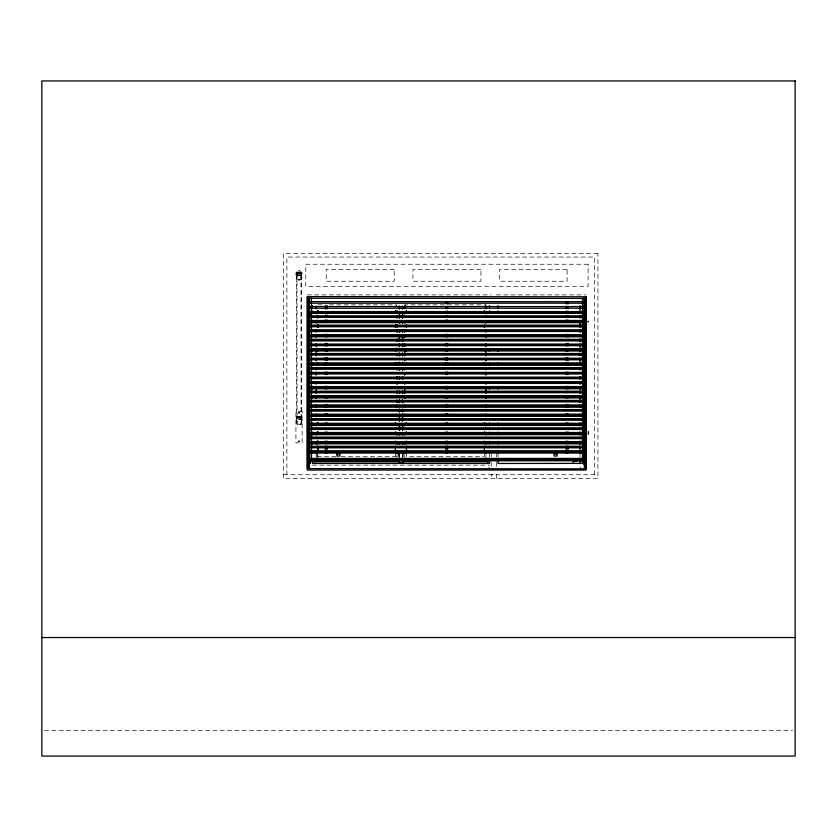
<?xml version="1.0" encoding="UTF-8"?>
<svg xmlns="http://www.w3.org/2000/svg" width="837" height="837" viewBox="0 0 837 837"><rect width="100%" height="100%" fill="white"/><g stroke="black" fill="none" stroke-linecap="round" stroke-linejoin="round"><path stroke-width="0.63" stroke-dasharray="4.18 3.14" d="M301.184 275.467L301.414 418.207M301.582 416.334L301.038 424.192L297.114 424.192L296.476 417.768L301.435 417.893L301.435 416.397L296.633 416.387L301.435 416.857M317.798 454.052L317.798 456.657L317.882 454.052M587.794 434.121L588.746 434.121L588.746 431.327L588.746 432.154M296.654 418.019L301.435 417.768L296.675 418.207L296.58 273.647L301.529 273.647M296.999 274.097L297.062 418.207L301.184 418.207L301.184 416.575M297.02 273.647L296.832 275.509M301.038 424.192L301.446 417.768M301.32 419.63L297.867 419.63M301.33 421.325L301.069 424.485L297.083 424.485L296.622 419.63L301.477 419.63L301.33 421.325L296.832 421.325M298.39 412.829C301.153 411.595 296.894 414.692 299.656 412.829M298.547 412.421L299.573 412.505M299.447 280.165L298.464 280.269L295.921 277.832L295.921 272.705L299.029 270.184L302.126 272.705L302.126 277.8L299.311 280.269M484.361 306.562L485.973 304.867L404.815 304.867L404.815 306.562M395.357 306.562L397.052 304.867L327.926 304.867M316.187 458.362L317.882 456.657M579.79 467.025L580.627 467.632M296.633 417.768L296.476 416.334L297.114 424.192M296.413 272.726L301.644 272.726L301.644 277.832L296.413 277.832M296.476 272.831L301.582 272.946M296.476 273.092L301.582 273.092M301.529 273.144L296.58 273.144L296.58 275.111L301.529 275.111M296.58 273.417L301.529 273.417M296.413 274.097L301.644 274.097M296.56 275.383L301.466 275.509M296.476 275.425L301.582 275.509M296.413 275.718L301.644 275.718M296.476 275.781L301.582 275.854M307.294 294.896L491.235 294.896M496.331 294.896L586.026 294.896M317.882 304.867L323.072 304.867M587.898 321.126L588.746 321.126L588.746 321.963L587.898 321.963M587.794 321.282L588.746 321.282M587.794 321.795L588.746 321.795M296.476 417.768L301.582 417.768M587.898 431.808L588.746 431.808M587.898 432.624L588.746 432.624M587.794 433.712L588.746 434.121M335.961 456.657L316.187 456.657L316.187 454.052L316.187 457.065M341.119 456.657L397.052 456.657M312.379 465.173L489.53 465.173M283.481 474.736L597.932 474.736M44.466 730.555L792.534 730.555M296.633 416.638L301.435 416.7M301.184 275.509L301.079 274.097M488.62 467.213L489.457 467.601M298.506 441.716C301.351 442.354 297.92 438.85 298.495 441.706M404.815 304.867L406.458 306.562M594.521 474.736L594.521 257.053L286.882 257.053L286.882 474.736M579.999 454.062L579.999 457.148M498.036 454.345L498.036 456.95M496.331 453.957L496.331 457.012M496.331 462.233L496.331 468.301M496.331 478.565L496.331 474.307L491.235 474.307L491.235 478.565M491.235 453.957L491.235 457.012M491.235 462.233L491.235 468.301M489.53 453.466L489.53 457.368M485.973 304.867L485.973 306.562M485.973 454.449L485.973 458.362M484.361 454.031L484.361 456.636L406.458 456.636L406.458 454.031M404.815 454.449L404.815 458.362M403.11 454.031L403.11 456.856M402.817 454.031L402.817 456.625M402.66 453.549L402.66 457.462M402.461 453.549L402.461 457.462M399.563 453.549L399.563 457.462M399.375 453.549L399.375 457.473M399.05 454.031L399.05 456.625M398.757 454.031L398.757 456.856M397.052 454.052L397.052 458.362L395.357 456.657L395.357 454.052M301.582 272.831L301.582 277.832M301.079 275.718L301.079 416.575M296.476 272.726L296.476 277.832M298.6 270.749L299.437 270.979L298.6 270.749M298.506 279.495L299.311 279.704L298.506 279.495M597.932 253.663L283.481 253.663L283.481 478.565L597.932 478.565L597.932 253.663M588.097 264.241L305.798 264.241L305.798 286.348L588.097 286.348L588.097 264.241M394.227 269.336L326.21 269.336L326.21 281.242L394.227 281.242L394.227 269.336M480.961 269.336L412.934 269.336L412.934 281.242L480.961 281.242L480.961 269.336M567.088 269.336L499.668 269.336L499.668 281.242L567.088 281.242L567.088 269.336M302.126 411.563L295.921 411.563L295.921 442.836L302.126 442.836L302.126 411.563"/><path stroke-width="1.26" d="M307.294 468.605L307.399 296.601L586.026 296.769L586.026 298.422M582.5 459.994L584.205 460.078L584.205 314.89L582.5 314.89L582.521 298.411L584.456 298.411L584.32 468.825L308.989 468.605L309.094 298.254M309.24 460.58L309.24 459.032L309.418 463.384L310.056 463.384L309.983 460.925L311.102 460.925M309.24 442.302L309.24 438.64L584.205 438.64L584.205 442.302M309.24 437.709L309.24 434.047L584.205 434.047L584.205 437.709M309.24 433.127L309.24 429.454L584.205 429.454L584.205 433.116M309.24 423.93L309.24 420.885M309.24 419.347L309.24 415.686L584.205 415.686L584.205 419.347M309.24 414.754L309.24 411.093L584.205 411.093L584.205 414.754M309.24 410.172L309.24 406.5L584.205 406.5L584.205 410.172M309.24 400.986L309.24 397.324L584.205 397.324L584.205 400.986M309.24 396.393L309.24 392.731L582.897 392.731M309.24 391.81L309.24 388.138L582.897 388.138M309.24 382.446L309.24 378.701L582.897 378.69M309.24 368.28L309.24 364.534L582.897 364.534M309.24 363.561L309.24 359.805L582.897 359.805M309.585 314.66C307.734 318.792 312.745 318.782 310.872 314.628C306.175 316.313 312.306 306.164 310.872 314.994M311.113 461.166L309.418 461.103M311.416 459.032L311.416 314.806L309.083 314.806M317.798 452.744L317.798 446.215M317.798 443.6L317.798 440.994M317.798 434.455L317.798 431.85M317.798 425.322L317.798 422.706M317.798 365.246L317.798 362.63M317.798 350.881L317.798 348.265M317.798 327.372L317.798 324.766M317.798 318.238L317.798 315.622M317.798 313.007L317.798 310.401M336.924 453.016L336.924 456.029L339.759 456.029L339.759 453.016M554.157 453.016L554.157 456.029L556.992 456.029L556.992 453.016M584.205 459.115L582.5 459.042M583.964 311.835L583.964 314.994L583.944 311.709L583.002 311.709L582.991 314.994M584.205 423.93L584.205 420.885M584.205 396.393L584.205 392.731M584.205 391.8L584.205 388.138M584.205 382.446L584.205 378.69M584.205 372.402L584.205 369.253M584.205 368.28L584.205 364.534M584.205 363.561L584.205 359.805M584.205 348.788L584.205 345.65M584.205 329.904L584.205 326.754M584.205 325.185L584.205 323.103M584.216 298.411L584.205 314.89M586.026 468.825L586.162 297.072M583.054 317.704L583.944 317.6M582.991 314.974L582.991 317.495M583.964 314.806L583.964 317.495M309.408 463.06L309.272 461.605M336.924 453.141L338.127 452.733M554.774 452.995L556.992 453.141M579.999 460.078L573.199 461.773L573.199 463.478M337.719 452.932L339.142 452.995M555.151 452.89L556.375 452.995M307.388 298.244L584.456 298.411M309.24 301.602L583.399 301.697M309.24 303.193L582.897 303.193M309.24 306.572L582.897 306.572M309.24 308.225L582.897 308.225M309.24 311.594L582.897 311.594M310.548 312.986L582.897 312.986M310.548 313.31L582.897 313.31M309.24 314.89L311.416 314.89M325.363 316.02L327.068 316.03M445.87 316.02L447.575 316.02M566.262 316.02L567.978 316.02M310.548 316.072L582.897 316.072M310.548 316.386L582.897 316.386M582.897 317.39L309.24 317.39L309.24 320.487L582.897 320.487M310.548 321.073L582.897 321.073M582.897 322.067L309.24 322.067L309.24 325.185L582.897 325.185M310.548 322.643L582.897 322.643M310.548 325.792L582.897 325.792M582.897 326.754L309.24 326.765L309.24 329.904L582.897 329.904M310.548 330.51L582.897 330.51M309.24 331.483L582.897 331.483M309.24 334.633L582.897 334.633M310.548 335.239L582.897 335.239M309.24 336.202L582.897 336.202M310.548 336.809L582.897 336.809M309.24 339.351L582.897 339.351M310.548 339.958L582.897 339.958M309.24 340.921L582.897 340.921M309.24 344.07L582.897 344.07M310.548 344.677L582.897 344.677M582.897 345.65L309.24 345.65L309.24 348.788L582.897 348.788M310.548 349.395L582.897 349.395M309.24 350.368L582.897 350.368M310.548 350.975L582.897 350.975M309.24 353.517L582.897 353.517M310.548 354.124L582.897 354.124M309.24 355.087L582.897 355.087M309.24 358.236L582.897 358.236M310.548 358.843L582.897 358.843M309.24 362.955L582.897 362.955M310.548 363.561L582.897 363.561M310.548 365.141L582.897 365.141M309.24 367.684L582.897 367.673M310.548 368.28L582.897 368.28M582.897 369.253L309.24 369.253L309.24 372.402L582.897 372.402M310.548 373.009L582.897 373.009M309.24 373.972L582.897 373.972M309.24 377.121L582.897 377.121M310.548 377.728L582.897 377.728M309.24 381.839L582.897 381.839M310.548 382.446L582.897 382.446M309.24 383.419L582.897 383.419M309.24 386.568L582.897 386.568M310.548 387.175L582.897 387.175M310.548 388.745L582.897 388.745M309.24 391.203L582.897 391.203M310.548 391.81L582.897 391.8M309.24 395.786L584.205 395.786M310.548 396.393L582.897 396.393M310.548 397.931L582.897 397.931M309.24 400.379L584.205 400.379M310.548 400.986L582.897 400.986M310.548 405.579L582.897 405.579M310.548 407.106L582.897 407.106M309.24 409.565L584.205 409.565M310.548 410.172L582.897 410.172M309.24 414.148L584.205 414.148M310.548 414.754L582.897 414.754M310.548 416.292L582.897 416.292M309.24 418.741L584.205 418.741M310.548 419.347L582.897 419.347M309.24 420.247L584.205 420.247M309.24 423.292L584.205 423.292M310.548 423.93L582.897 423.93M310.548 425.468L582.897 425.468M310.548 428.534L582.897 428.534M309.24 432.52L584.205 432.52M310.548 433.127L582.897 433.116M310.548 434.654L582.897 434.654M309.24 437.102L584.205 437.102M310.548 437.709L582.897 437.709M309.24 441.695L584.205 441.695M310.548 442.302L582.897 442.302M309.24 443.223L584.205 443.223M310.548 443.84L582.897 443.84M309.24 446.278L584.205 446.278M310.548 446.895L582.897 446.895M309.24 447.826L584.205 447.826M309.24 450.881L584.205 450.881M310.548 451.488L582.897 451.488M309.24 452.419L584.205 452.419M310.548 453.016L582.897 453.016M336.924 453.884L339.759 453.926M554.157 453.884L556.992 453.926M309.24 458.425L584.205 458.425M309.24 459.115L584.205 459.032M583.902 459.785L583.902 463.384L498.036 463.478L498.036 459.565M309.24 459.984L584.205 459.994M399.563 460.078L314.346 460.078L314.346 463.478M402.461 460.078L487.689 460.078L487.689 463.478M309.083 460.58L583.985 460.58L309.418 460.612M584.446 460.58L584.205 461.626L584.446 314.817L582.5 314.806L582.5 459.115M582.217 460.925L583.337 460.925L583.337 463.384M309.983 460.967L311.102 460.967M582.217 460.967L583.337 460.967M583.975 461.26L582.207 461.166M309.083 314.953L308.989 461.574L309.983 461.522M583.337 461.522L583.975 461.522M314.346 461.773L399.375 461.773M402.66 461.773L487.689 461.773M399.375 462.966L402.66 462.966M583.902 462.955L583.985 459.042M310.056 463.112L308.989 463.06L308.989 468.605M583.253 463.112L583.902 463.154M309.094 464.87L308.843 459.764M41.85 637.543L795.15 637.543M308.989 461.574L309.24 298.254M586.026 296.601L586.026 470.059L307.294 470.059L307.294 296.601M584.331 463.06L584.331 464.87L584.195 463.164M583.619 459.565L583.619 463.384M583.535 461.846L583.535 462.579M582.991 311.835L582.991 314.806M582.625 305.61L582.625 308.225M582.625 310.83L582.625 313.446M582.625 348.663L582.625 351.278M582.625 363.017L582.625 365.623M582.625 386.506L582.625 389.111M582.625 423.03L582.625 425.635M582.625 432.164L582.625 434.769M582.625 441.298L582.625 443.903M582.625 450.432L582.625 453.037M582.625 459.565L582.625 463.478M579.999 305.599L579.999 313.446M579.999 315.497L579.999 318.165M579.999 320.634L579.999 327.319M579.999 329.778L579.999 332.383M579.999 338.87L579.999 341.684M579.999 344.07L579.999 351.362M579.999 353.162L579.999 355.756M579.999 358.362L579.999 365.706M579.999 367.453L579.999 370.048M579.999 376.545L579.999 379.14M579.999 381.735L579.999 384.34M579.999 386.506L579.999 389.174M579.999 390.827L579.999 393.432M579.999 395.702L579.999 402.524M579.999 405.118L579.999 407.713M579.999 414.21L579.999 416.805M579.999 422.695L579.999 425.897M579.999 431.85L579.999 434.989M579.999 440.994L579.999 444.489M579.999 446.215L579.999 453.351M579.999 459.565L579.999 463.478M567.978 301.602L567.978 303.988M567.978 306.363L567.978 308.748M567.978 311.123L567.978 313.509M567.978 319.922L567.978 322.548M567.978 334.245L567.978 336.861M567.978 343.358L567.978 345.974M567.978 348.569L567.978 351.184M567.978 357.681L567.978 360.297M567.978 362.881L567.978 365.507M567.978 371.994L567.978 374.62M567.978 386.317L567.978 388.943M567.978 395.43L567.978 398.056M567.978 404.543L567.978 407.169M567.978 413.656L567.978 416.282M567.978 422.779L567.978 425.395M567.978 431.892L567.978 434.508M567.978 441.005L567.978 443.62M567.978 446.205L567.978 452.733L566.262 452.733L566.262 446.205M566.272 301.602L566.272 303.988M566.272 306.363L566.272 308.748M566.272 311.123L566.272 313.509M566.262 319.922L566.262 322.548M566.262 334.245L566.262 336.861M566.262 343.358L566.262 345.974M566.262 348.569L566.262 351.184M566.262 357.681L566.262 360.297M566.262 362.881L566.262 365.507M566.262 371.994L566.262 374.62M566.262 386.317L566.262 388.943M566.262 395.43L566.262 398.056M566.262 404.543L566.262 407.169M566.262 413.656L566.262 416.282M566.262 422.779L566.262 425.395M566.262 431.892L566.262 434.508M566.262 441.005L566.262 443.62M498.036 305.61L498.036 308.225M498.036 310.83L498.036 313.446M498.036 348.663L498.036 351.278M498.036 363.017L498.036 365.623M498.036 386.506L498.036 389.111M498.036 423.03L498.036 425.635M498.036 432.164L498.036 434.769M498.036 441.298L498.036 443.903M498.036 450.432L498.036 453.037M489.53 305.61L489.53 308.225M489.53 310.83L489.53 313.446M489.53 348.663L489.53 351.278M489.53 363.017L489.53 365.623M489.53 386.506L489.53 389.111M489.53 423.03L489.53 425.635M489.53 432.164L489.53 434.769M489.53 441.298L489.53 443.903M489.53 450.432L489.53 453.037M489.53 459.565L489.53 463.478L312.379 463.478L312.379 459.565M485.973 306.164L485.973 308.769M485.973 311.364L485.973 313.969M485.973 320.477L485.973 323.072M485.973 329.579L485.973 332.184M485.973 334.779L485.973 337.384M485.973 343.892L485.973 346.487M485.973 349.092L485.973 355.599M485.973 358.194L485.973 360.799M485.973 367.307L485.973 369.902M485.973 372.507L485.973 375.112M485.973 381.609L485.973 384.214M485.973 386.82L485.973 393.317M485.973 395.922L485.973 398.527M485.973 405.024L485.973 407.629M485.973 414.137L485.973 416.732M485.973 423.24L485.973 425.845M485.973 432.342L485.973 434.947M485.973 441.455L485.973 444.049M485.973 450.557L485.973 453.162M484.361 310.485L484.361 313.09M484.361 324.84L484.361 327.445M484.361 348.328L484.361 350.933M484.361 362.683L484.361 365.288M484.361 422.706L484.361 425.322M484.361 431.84L484.361 434.455M484.361 440.984L484.361 443.589M484.361 446.205L484.361 452.723M447.575 301.602L447.575 303.988M447.575 306.363L447.575 308.748M447.575 311.123L447.575 313.509M447.575 319.922L447.575 322.538M447.575 334.245L447.575 336.851M447.575 343.358L447.575 345.974M447.575 348.569L447.575 351.174M447.575 357.681L447.575 360.287M447.575 362.881L447.575 365.497M447.575 372.005L447.575 374.61M447.575 386.317L447.575 388.933M447.575 395.43L447.575 398.046M447.575 404.543L447.575 407.159M447.575 413.666L447.575 416.271M447.575 422.779L447.575 425.384M447.575 431.892L447.575 434.497M447.575 441.005L447.575 443.61M447.575 446.205L447.575 452.723L445.87 452.723L445.87 446.205M445.87 301.602L445.87 303.988M445.87 306.363L445.87 308.748M445.87 311.123L445.87 313.509M445.87 319.922L445.87 322.538M445.87 334.245L445.87 336.851M445.87 343.358L445.87 345.974M445.87 348.569L445.87 351.174M445.87 357.681L445.87 360.287M445.87 362.881L445.87 365.497M445.87 372.005L445.87 374.61M445.87 386.317L445.87 388.933M445.87 395.43L445.87 398.046M445.87 404.543L445.87 407.159M445.87 413.666L445.87 416.271M445.87 422.779L445.87 425.384M445.87 431.892L445.87 434.497M445.87 441.005L445.87 443.61M406.458 310.485L406.458 313.09M406.458 324.84L406.458 327.445M406.458 348.328L406.458 350.933M406.458 362.683L406.458 365.288M406.458 422.706L406.458 425.322M406.458 431.84L406.458 434.455M406.458 440.984L406.458 443.589M406.458 446.205L406.458 452.723M404.815 306.164L404.815 308.769M404.815 311.364L404.815 313.969M404.815 320.477L404.815 323.072M404.815 329.579L404.815 332.184M404.815 334.779L404.815 337.384M404.815 343.892L404.815 346.487M404.815 349.092L404.815 355.599M404.815 358.194L404.815 360.799M404.815 367.307L404.815 369.902M404.815 372.507L404.815 375.112M404.815 381.609L404.815 384.214M404.815 386.82L404.815 393.317M404.815 395.922L404.815 398.527M404.815 405.024L404.815 407.629M404.815 414.137L404.815 416.732M404.815 423.24L404.815 425.845M404.815 432.342L404.815 434.947M404.815 441.455L404.815 444.049M404.815 450.557L404.815 453.162M402.66 306.227L402.66 308.843M402.66 311.448L402.66 317.966M402.66 320.571L402.66 323.176M402.66 329.694L402.66 332.31M402.66 334.915L402.66 341.433M402.66 344.038L402.66 346.644M402.66 353.162L402.66 355.777M402.66 362.295L402.66 364.901M402.66 367.506L402.66 370.111M402.66 376.629L402.66 379.245M402.66 390.973L402.66 393.578M402.66 400.096L402.66 402.712M402.66 409.23L402.66 411.835M402.66 414.441L402.66 420.959M402.66 423.564L402.66 430.082M402.66 432.698L402.66 435.303M402.66 441.821L402.66 444.426M402.66 450.944L402.66 453.549M402.66 460.078L402.66 463.478M402.461 306.227L402.461 308.843M402.461 311.448L402.461 317.966M402.461 320.571L402.461 323.176M402.461 329.694L402.461 332.31M402.461 334.915L402.461 341.433M402.461 344.038L402.461 346.644M402.461 353.162L402.461 355.777M402.461 362.295L402.461 364.901M402.461 367.506L402.461 370.111M402.461 376.629L402.461 379.245M402.461 390.973L402.461 393.578M402.461 400.096L402.461 402.712M402.461 409.23L402.461 411.835M402.461 414.441L402.461 420.959M402.461 423.564L402.461 430.082M402.461 432.698L402.461 435.303M402.461 441.821L402.461 444.426M402.461 450.944L402.461 453.549M402.461 460.496L402.461 462.966M399.563 306.227L399.563 308.843M399.563 311.448L399.563 317.966M399.563 320.571L399.563 323.176M399.563 329.694L399.563 332.31M399.563 334.915L399.563 341.433M399.563 344.038L399.563 346.644M399.563 353.162L399.563 355.777M399.563 362.295L399.563 364.901M399.563 367.506L399.563 370.111M399.563 376.629L399.563 379.245M399.563 390.973L399.563 393.578M399.563 400.096L399.563 402.712M399.563 409.23L399.563 411.835M399.563 414.441L399.563 420.959M399.563 423.564L399.563 430.082M399.563 432.698L399.563 435.303M399.563 441.821L399.563 444.426M399.563 450.944L399.563 453.549M399.563 460.507L399.563 462.966M399.375 306.227L399.375 308.843M399.375 311.448L399.375 317.966M399.375 320.571L399.375 323.176M399.375 329.694L399.375 332.31M399.375 334.915L399.375 341.433M399.375 344.038L399.375 346.654M399.375 353.162L399.375 355.777M399.375 362.295L399.375 364.901M399.375 367.506L399.375 370.121M399.375 376.629L399.375 379.245M399.375 390.973L399.375 393.589M399.375 400.096L399.375 402.712M399.375 409.23L399.375 411.835M399.375 414.441L399.375 420.969M399.375 423.564L399.375 430.092M399.375 432.698L399.375 435.313M399.375 441.821L399.375 444.437M399.375 450.944L399.375 453.56M399.375 460.078L399.375 463.478M397.052 310.454L397.052 313.048M397.052 315.643L397.052 318.238M397.052 324.725L397.052 327.319M397.052 329.914L397.052 332.509M397.052 338.995L397.052 341.59M397.052 348.077L397.052 350.682M397.052 353.277L397.052 355.871M397.052 362.358L397.052 364.953M397.052 367.548L397.052 370.142M397.052 376.629L397.052 379.224M397.052 381.818L397.052 384.413M397.052 390.9L397.052 393.495M397.052 399.981L397.052 402.576M397.052 405.171L397.052 407.765M397.052 414.252L397.052 416.847M397.052 423.334L397.052 425.928M397.052 432.415L397.052 435.01M397.052 441.497L397.052 444.091M397.052 450.578L397.052 453.173M395.357 310.485L395.357 313.09M395.357 324.84L395.357 327.445M395.357 348.328L395.357 350.944M395.357 362.693L395.357 365.298M395.357 422.727L395.357 425.332M395.357 431.861L395.357 434.476M395.357 440.994L395.357 443.61M395.357 446.215L395.357 452.744M327.068 305.317L327.068 309.02M327.068 311.5L327.068 313.969M327.068 319.922L327.068 322.538M327.068 334.245L327.068 336.861M327.068 343.358L327.068 345.974M327.068 348.569L327.068 351.184M327.068 357.681L327.068 360.297M327.068 362.881L327.068 365.497M327.068 372.005L327.068 374.61M327.068 386.317L327.068 388.933M327.068 395.43L327.068 398.046M327.068 404.543L327.068 407.159M327.068 413.666L327.068 416.271M327.068 422.779L327.068 425.395M327.068 431.892L327.068 434.508M327.068 441.005L327.068 443.62M327.068 446.205L327.068 452.733L325.363 452.723L325.363 446.205M325.363 305.317L325.363 309.02M325.363 311.5L325.363 313.969M325.363 319.922L325.363 322.538M325.363 334.245L325.363 336.861M325.363 343.358L325.363 345.974M325.363 348.569L325.363 351.184M325.363 357.681L325.363 360.297M325.363 362.881L325.363 365.497M325.363 372.005L325.363 374.61M325.363 386.317L325.363 388.933M325.363 395.43L325.363 398.046M325.363 404.543L325.363 407.159M325.363 413.666L325.363 416.271M325.363 422.779L325.363 425.395M325.363 431.892L325.363 434.508M325.363 441.005L325.363 443.62M317.882 310.485L317.882 313.09M317.882 324.84L317.882 327.445M317.882 348.328L317.882 350.944M317.882 362.693L317.882 365.298M317.882 422.727L317.882 425.332M317.882 431.861L317.882 434.476M317.882 440.994L317.882 443.61M317.882 446.215L317.882 452.744M316.187 306.164L316.187 308.769M316.187 311.364L316.187 313.969M316.187 320.477L316.187 323.072M316.187 329.579L316.187 332.184M316.187 334.779L316.187 337.384M316.187 343.892L316.187 346.487M316.187 349.092L316.187 355.599M316.187 358.194L316.187 360.799M316.187 367.307L316.187 369.902M316.187 372.507L316.187 375.112M316.187 381.609L316.187 384.214M316.187 386.82L316.187 393.317M316.187 395.922L316.187 398.527M316.187 405.024L316.187 407.629M316.187 414.137L316.187 416.732M316.187 423.24L316.187 425.845M316.187 432.342L316.187 434.947M316.187 441.455L316.187 444.049M316.187 450.557L316.187 453.162M312.379 305.61L312.379 308.225M312.379 310.83L312.379 313.446M312.379 348.663L312.379 351.31M312.379 363.017L312.379 365.675M312.379 386.506L312.379 389.174M312.379 395.692L312.379 398.307M312.379 423.03L312.379 425.719M312.379 432.164L312.379 434.863M312.379 441.298L312.379 443.997M312.379 450.432L312.379 453.141M311.416 298.254L311.416 459.115M309.7 459.555L309.7 463.384M309.24 424.861L309.24 427.927L584.205 427.927L584.205 424.861L309.24 424.861M309.24 401.906L309.24 404.972L584.205 404.972L584.205 401.906L309.24 401.906M795.15 80.938L41.85 80.938L41.85 756.062L795.15 756.062L795.15 80.938"/></g></svg>
